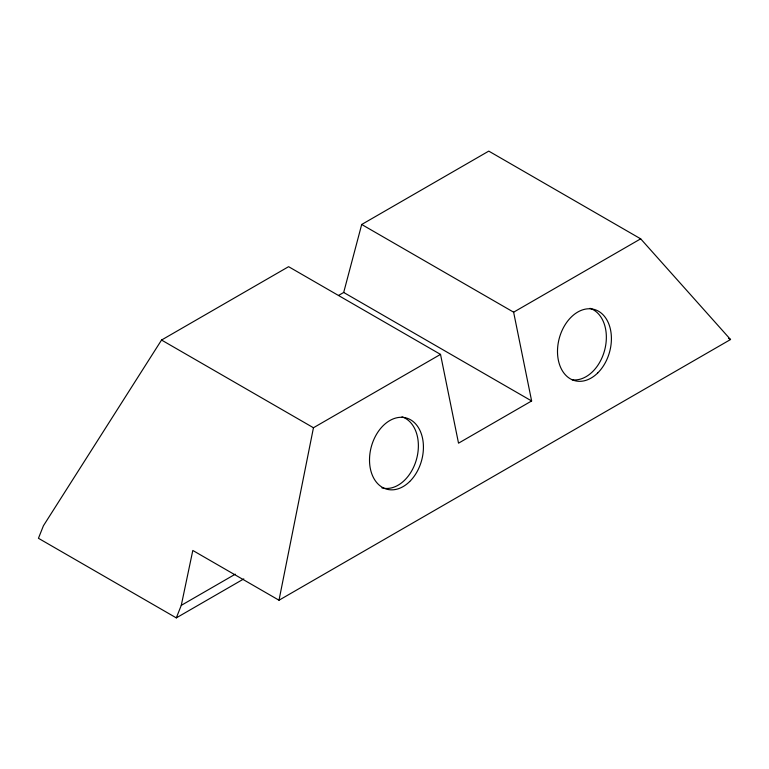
<?xml version="1.0" encoding="UTF-8"?>
<svg xmlns="http://www.w3.org/2000/svg" width="769" height="769" viewBox="0 0 769 769"><rect width="100%" height="100%" fill="white"/><g stroke="black" fill="none" stroke-linecap="round" stroke-linejoin="round"><path stroke-width="1.15" d="M440.522 354.394L288.596 266.68L161.538 340.042L43.42 525.775L38.45 538.29L176.303 617.882L181.273 605.357L192.808 550.46L279.003 600.224L313.454 427.747L440.522 354.394L458.526 443.175L531.629 400.966L513.625 312.185L361.699 224.481L343.695 292.46L338.543 295.44M361.699 224.481L488.767 151.118L640.683 238.832L730.55 339.523L279.003 600.224M513.625 312.185L640.683 238.832M181.273 605.357L235.295 574.174M176.303 617.882L243.802 578.903M728.474 338.331L730.55 339.523M343.695 292.46L531.629 400.966M161.538 340.042L313.454 427.747M402.004 416.836A36.922 26.069 -74.8 0 1 416.433 459.554A36.922 26.069 -74.8 0 1 381.933 487.882M589.986 308.311A36.922 26.069 -74.8 0 1 604.828 349.472A36.922 26.069 -74.8 0 1 572.146 379.79M597.676 373.013A36.922 26.069 -74.8 0 0 598.176 311.041A36.922 26.069 -74.8 0 0 557.496 351.048A36.922 26.069 -74.8 0 0 597.676 373.013M409.694 481.538A36.922 26.069 -74.8 0 0 410.194 419.566A36.922 26.069 -74.8 0 0 369.514 459.583A36.922 26.069 -74.8 0 0 409.694 481.538"/></g></svg>
